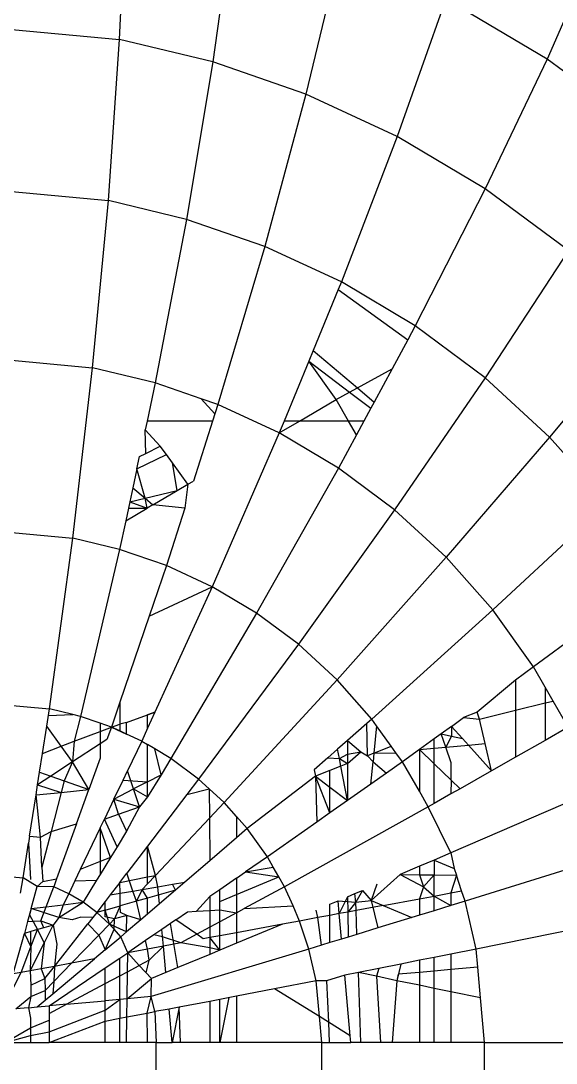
# Model space of a CAD drawing. Header units: millimetres. Extents: x 153 to 4750, y 92 to 3343.
# Drawn here: x 2634.4 to 2636.555, y 1089.032 to 1093.226 of the extents above; entities that cross this region are included whole.
import ezdxf

# ---------------------------------------------------------------- set-up
doc = ezdxf.new("R2010")
doc.units = ezdxf.units.MM

msp = doc.modelspace()

# ---------------------------------------------------------------- linework, layer by layer
for p, q in [((2634.7976, 1093.1512), (2634.8233, 1093.7639)), ((2635.2559, 1093.6603), (2635.1732, 1093.0612)), ((2636.7307, 1093.5544), (2636.519, 1093.0723)), ((2635.6874, 1093.5109), (2635.5478, 1092.9315)), ((2636.1108, 1093.3147), (2635.9154, 1092.7612)), ((2636.519, 1093.0723), (2636.1108, 1093.3147)), ((2634.0642, 1093.2197), (2634.7976, 1093.1512)), ((2634.7523, 1092.5028), (2634.7976, 1093.1512)), ((2635.1732, 1093.0612), (2634.7976, 1093.1512)), ((2635.1732, 1093.0612), (2635.0676, 1092.4273)), ((2635.5478, 1092.9315), (2635.1732, 1093.0612)), ((2636.519, 1093.0723), (2636.2698, 1092.5507)), ((2636.9047, 1092.7856), (2636.519, 1093.0723)), ((2635.5478, 1092.9315), (2635.382, 1092.3185)), ((2635.9154, 1092.7612), (2635.5478, 1092.9315)), ((2635.9154, 1092.7612), (2635.6905, 1092.1755)), ((2636.2698, 1092.5507), (2635.9154, 1092.7612)), ((2634.1367, 1092.5603), (2634.7523, 1092.5028)), ((2636.2698, 1092.5507), (2635.9879, 1091.9988)), ((2636.6047, 1092.3018), (2636.2698, 1092.5507)), ((2634.6888, 1091.8302), (2634.7523, 1092.5028)), ((2635.0676, 1092.4273), (2634.7523, 1092.5028)), ((2635.0676, 1092.4273), (2634.9414, 1091.7697)), ((2635.382, 1092.3185), (2635.0676, 1092.4273)), ((2635.382, 1092.3185), (2635.1934, 1091.6825)), ((2635.6905, 1092.1755), (2635.382, 1092.3185)), ((2636.6047, 1092.3018), (2636.269, 1091.7899)), ((2635.6905, 1092.1755), (2635.678, 1092.1451)), ((2635.9879, 1091.9988), (2635.6905, 1092.1755)), ((2635.678, 1092.1451), (2635.577, 1091.8994)), ((2635.678, 1092.1451), (2635.9577, 1091.9428)), ((2635.9879, 1091.9988), (2635.9577, 1091.9428)), ((2636.269, 1091.7899), (2635.9879, 1091.9988)), ((2636.9143, 1092.0176), (2636.5288, 1091.5514)), ((2635.9577, 1091.9428), (2635.895, 1091.8267)), ((2634.1954, 1091.8763), (2634.6888, 1091.8302)), ((2635.577, 1091.8994), (2635.5593, 1091.8564)), ((2635.577, 1091.8994), (2635.755, 1091.7495)), ((2634.6089, 1091.1448), (2634.6888, 1091.8302)), ((2634.9414, 1091.7697), (2634.6888, 1091.8302)), ((2635.5593, 1091.8564), (2635.4603, 1091.6156)), ((2635.6697, 1091.7024), (2635.5593, 1091.8564)), ((2635.5593, 1091.8564), (2635.7239, 1091.7323)), ((2635.755, 1091.7495), (2635.895, 1091.8267)), ((2635.895, 1091.8267), (2635.8226, 1091.6925)), ((2636.269, 1091.7899), (2635.9043, 1091.2589)), ((2636.5288, 1091.5514), (2636.269, 1091.7899)), ((2634.9414, 1091.7697), (2634.9083, 1091.6156)), ((2635.1261, 1091.7058), (2634.9414, 1091.7697)), ((2635.7239, 1091.7323), (2635.755, 1091.7495)), ((2635.755, 1091.7495), (2635.8226, 1091.6925)), ((2635.1261, 1091.7058), (2635.1814, 1091.6451)), ((2635.1934, 1091.6825), (2635.1261, 1091.7058)), ((2635.5219, 1091.6156), (2635.6697, 1091.7024)), ((2635.6697, 1091.7024), (2635.7239, 1091.7323)), ((2635.7194, 1091.6156), (2635.6697, 1091.7024)), ((2635.7239, 1091.7323), (2635.8094, 1091.6679)), ((2635.1934, 1091.6825), (2635.172, 1091.6156)), ((2635.4406, 1091.5679), (2635.1934, 1091.6825)), ((2635.8094, 1091.6679), (2635.7811, 1091.6156)), ((2635.8226, 1091.6925), (2635.8094, 1091.6679)), ((2634.9083, 1091.6156), (2634.9008, 1091.5804)), ((2635.172, 1091.6156), (2634.9083, 1091.6156)), ((2635.172, 1091.6156), (2635.0949, 1091.3746)), ((2635.4603, 1091.6156), (2635.4406, 1091.5679)), ((2635.4406, 1091.5679), (2635.5219, 1091.6156)), ((2635.5219, 1091.6156), (2635.4603, 1091.6156)), ((2635.7194, 1091.6156), (2635.5219, 1091.6156)), ((2635.7512, 1091.5601), (2635.7194, 1091.6156)), ((2635.7811, 1091.6156), (2635.7194, 1091.6156)), ((2635.7811, 1091.6156), (2635.7512, 1091.5601)), ((2634.9615, 1091.5151), (2634.9008, 1091.5804)), ((2634.9031, 1091.4859), (2634.9008, 1091.5804)), ((2635.4406, 1091.5679), (2635.1709, 1090.9487)), ((2635.679, 1091.4263), (2635.4406, 1091.5679)), ((2635.7512, 1091.5601), (2635.679, 1091.4263)), ((2636.5288, 1091.5514), (2636.1125, 1091.0677)), ((2636.7631, 1091.2868), (2636.5288, 1091.5514)), ((2634.9031, 1091.4859), (2634.9615, 1091.5151)), ((2634.9863, 1091.4807), (2634.9615, 1091.5151)), ((2634.8671, 1091.4232), (2634.9863, 1091.4807)), ((2634.8671, 1091.4232), (2634.8778, 1091.4733)), ((2634.8778, 1091.4733), (2634.9031, 1091.4859)), ((2635.0102, 1091.4472), (2634.9863, 1091.4807)), ((2635.0294, 1091.3365), (2635.0102, 1091.4472)), ((2635.0718, 1091.3614), (2635.0102, 1091.4472)), ((2634.8671, 1091.4232), (2634.8508, 1091.3473)), ((2634.9004, 1091.3056), (2634.8671, 1091.4232)), ((2635.679, 1091.4263), (2635.3491, 1090.8429)), ((2635.9043, 1091.2589), (2635.679, 1091.4263)), ((2635.0294, 1091.3365), (2635.0718, 1091.3614)), ((2635.0718, 1091.3614), (2635.06, 1091.2656)), ((2635.0718, 1091.3614), (2635.0949, 1091.3746)), ((2634.8508, 1091.3473), (2634.8387, 1091.2909)), ((2634.8508, 1091.3473), (2634.9004, 1091.3056)), ((2634.9004, 1091.3056), (2635.0294, 1091.3365)), ((2634.9318, 1091.2792), (2635.0294, 1091.3365)), ((2634.8387, 1091.2909), (2634.8333, 1091.2656)), ((2634.8387, 1091.2909), (2634.9004, 1091.3056)), ((2634.8387, 1091.2909), (2634.9086, 1091.2656)), ((2634.9004, 1091.3056), (2634.9318, 1091.2792)), ((2634.9086, 1091.2656), (2634.9004, 1091.3056)), ((2634.9318, 1091.2792), (2634.9086, 1091.2656)), ((2635.06, 1091.2656), (2634.9318, 1091.2792)), ((2636.7631, 1091.2868), (2636.3002, 1090.8557)), ((2634.8224, 1091.215), (2634.9086, 1091.2656)), ((2634.8333, 1091.2656), (2634.8224, 1091.215)), ((2634.8333, 1091.2656), (2634.9086, 1091.2656)), ((2635.06, 1091.2656), (2634.9861, 1091.0344)), ((2635.9043, 1091.2589), (2635.5175, 1090.7177)), ((2636.1125, 1091.0677), (2635.9043, 1091.2589)), ((2634.8224, 1091.215), (2634.7977, 1091.0996)), ((2634.2401, 1091.1793), (2634.6089, 1091.1448)), ((2634.5149, 1090.4575), (2634.6089, 1091.1448)), ((2634.7977, 1091.0996), (2634.6089, 1091.1448)), ((2634.7977, 1091.0996), (2634.6398, 1090.4276)), ((2634.9861, 1091.0344), (2634.7977, 1091.0996)), ((2636.1125, 1091.0677), (2635.6732, 1090.5748)), ((2636.3002, 1090.8557), (2636.1125, 1091.0677)), ((2634.9861, 1091.0344), (2634.9169, 1090.8315)), ((2635.1709, 1090.9487), (2634.9861, 1091.0344)), ((2636.9683, 1091.0006), (2636.4647, 1090.6263)), ((2634.9169, 1090.8315), (2635.1709, 1090.9487)), ((2635.1709, 1090.9487), (2634.9399, 1090.4443)), ((2635.3491, 1090.8429), (2635.1709, 1090.9487)), ((2634.9169, 1090.8315), (2634.7986, 1090.4847)), ((2635.3491, 1090.8429), (2635.0045, 1090.2579)), ((2635.5175, 1090.7177), (2635.3491, 1090.8429)), ((2636.3002, 1090.8557), (2635.8135, 1090.4163)), ((2636.4647, 1090.6263), (2636.3002, 1090.8557)), ((2635.5175, 1090.7177), (2635.1158, 1090.1751)), ((2635.6732, 1090.5748), (2635.5175, 1090.7177)), ((2636.4647, 1090.6263), (2636.3916, 1090.5736)), ((2636.5115, 1090.5445), (2636.4647, 1090.6263)), ((2635.6732, 1090.5748), (2635.2187, 1090.0806)), ((2635.8135, 1090.4163), (2635.6732, 1090.5748)), ((2636.3916, 1090.5736), (2636.2378, 1090.4445)), ((2636.3916, 1090.5736), (2636.3916, 1090.452)), ((2636.5115, 1090.5445), (2636.5115, 1090.4816)), ((2636.5431, 1090.4894), (2636.5115, 1090.5445)), ((2634.2708, 1090.4803), (2634.5149, 1090.4575)), ((2634.7986, 1090.4847), (2634.7644, 1090.3845)), ((2634.7986, 1090.4847), (2634.7982, 1090.396)), ((2636.3916, 1090.452), (2636.5115, 1090.4816)), ((2636.5115, 1090.4816), (2636.5431, 1090.4894)), ((2636.5115, 1090.4816), (2636.5115, 1090.3312)), ((2636.6037, 1090.3836), (2636.5431, 1090.4894)), ((2634.5041, 1090.388), (2634.5149, 1090.4575)), ((2634.6099, 1090.4348), (2634.5149, 1090.4575)), ((2634.8259, 1090.4033), (2634.9399, 1090.4443)), ((2634.9399, 1090.4443), (2634.9102, 1090.3795)), ((2634.9399, 1090.4443), (2634.9102, 1090.4336)), ((2636.2378, 1090.4445), (2636.1825, 1090.4226)), ((2636.2472, 1090.4163), (2636.2378, 1090.4445)), ((2636.2472, 1090.4163), (2636.3916, 1090.452)), ((2636.3916, 1090.452), (2636.3916, 1090.263)), ((2634.5107, 1090.4305), (2634.6099, 1090.4348)), ((2634.6398, 1090.4276), (2634.6099, 1090.4348)), ((2634.6398, 1090.4276), (2634.6142, 1090.3273)), ((2634.7194, 1090.4001), (2634.6398, 1090.4276)), ((2634.7644, 1090.3845), (2634.7194, 1090.4001)), ((2634.7194, 1090.4001), (2634.7194, 1090.3674)), ((2634.8259, 1090.4033), (2634.7982, 1090.396)), ((2634.8259, 1090.356), (2634.8259, 1090.4033)), ((2634.9102, 1090.3795), (2634.9102, 1090.4336)), ((2635.793, 1090.3984), (2635.7151, 1090.33)), ((2635.8135, 1090.4163), (2635.793, 1090.3984)), ((2635.7958, 1090.2694), (2635.793, 1090.3984)), ((2635.8324, 1090.39), (2635.8135, 1090.4163)), ((2636.134, 1090.3875), (2636.1825, 1090.4226)), ((2636.1825, 1090.4226), (2636.2472, 1090.4163)), ((2636.2699, 1090.318), (2636.2472, 1090.4163)), ((2634.4871, 1090.2789), (2634.5041, 1090.388)), ((2634.5627, 1090.3077), (2634.5041, 1090.388)), ((2634.6142, 1090.3273), (2634.7194, 1090.3674)), ((2634.7194, 1090.3674), (2634.7644, 1090.3845)), ((2634.7194, 1090.3674), (2634.7194, 1090.3174)), ((2634.7644, 1090.3845), (2634.7465, 1090.3351)), ((2634.7644, 1090.3845), (2634.7982, 1090.396)), ((2634.7644, 1090.3845), (2634.8259, 1090.356)), ((2634.7981, 1090.3688), (2634.7644, 1090.3845)), ((2634.7982, 1090.396), (2634.7981, 1090.3688)), ((2634.8259, 1090.356), (2634.7981, 1090.3688)), ((2634.8866, 1090.3279), (2634.8259, 1090.356)), ((2634.9102, 1090.3795), (2634.8866, 1090.3279)), ((2635.8324, 1090.39), (2635.8213, 1090.2796)), ((2635.8916, 1090.3074), (2635.8324, 1090.39)), ((2636.0928, 1090.3578), (2636.0642, 1090.3371)), ((2636.134, 1090.3875), (2636.0928, 1090.3578)), ((2636.0928, 1090.3578), (2636.1337, 1090.3486)), ((2636.1112, 1090.3037), (2636.0928, 1090.3578)), ((2636.134, 1090.3875), (2636.1337, 1090.3486)), ((2636.134, 1090.3875), (2636.1779, 1090.3387)), ((2636.6037, 1090.3836), (2636.5115, 1090.3312)), ((2634.5627, 1090.3077), (2634.6142, 1090.3273)), ((2634.6142, 1090.3273), (2634.6085, 1090.2449)), ((2634.7194, 1090.3174), (2634.6085, 1090.2449)), ((2634.7465, 1090.3351), (2634.7194, 1090.3174)), ((2634.7194, 1090.3174), (2634.7194, 1090.26)), ((2634.8866, 1090.3279), (2634.8296, 1090.2087)), ((2634.8866, 1090.3279), (2634.9102, 1090.3138)), ((2634.9102, 1090.1647), (2634.9102, 1090.3138)), ((2634.9391, 1090.2967), (2634.9102, 1090.3138)), ((2635.7151, 1090.33), (2635.6755, 1090.2952)), ((2635.7151, 1090.33), (2635.7692, 1090.2851)), ((2635.7151, 1090.33), (2635.7151, 1090.2753)), ((2636.0642, 1090.3371), (2636.0045, 1090.294)), ((2636.0642, 1090.2994), (2636.0642, 1090.3371)), ((2636.1337, 1090.3486), (2636.1112, 1090.3037)), ((2636.1337, 1090.3486), (2636.1779, 1090.3387)), ((2636.1779, 1090.3387), (2636.202, 1090.3119)), ((2636.202, 1090.3119), (2636.2699, 1090.318)), ((2636.2953, 1090.2083), (2636.2699, 1090.318)), ((2636.5115, 1090.3312), (2636.3916, 1090.263)), ((2634.4754, 1090.2034), (2634.4871, 1090.2789)), ((2634.4871, 1090.2789), (2634.5627, 1090.3077)), ((2634.6085, 1090.2449), (2634.5627, 1090.3077)), ((2634.9648, 1090.1929), (2634.9391, 1090.2967)), ((2635.0045, 1090.2579), (2634.9391, 1090.2967)), ((2635.6755, 1090.2952), (2635.6365, 1090.261)), ((2635.6827, 1090.2579), (2635.6755, 1090.2952)), ((2635.6827, 1090.2579), (2635.7151, 1090.2753)), ((2635.7151, 1090.2753), (2635.7692, 1090.2851)), ((2635.7151, 1090.2375), (2635.7692, 1090.2851)), ((2635.7151, 1090.2753), (2635.7151, 1090.2375)), ((2635.7692, 1090.2851), (2635.7958, 1090.2694)), ((2635.8213, 1090.2796), (2635.7958, 1090.2694)), ((2635.8213, 1090.2796), (2635.8179, 1090.2447)), ((2635.8213, 1090.2796), (2635.8916, 1090.3074)), ((2635.8213, 1090.2796), (2635.9104, 1090.2812)), ((2635.9104, 1090.2812), (2635.8916, 1090.3074)), ((2635.9364, 1090.2449), (2635.9104, 1090.2812)), ((2636.0045, 1090.294), (2635.9364, 1090.2449)), ((2636.0045, 1090.294), (2636.0642, 1090.2994)), ((2636.0045, 1090.294), (2636.0045, 1090.1261)), ((2636.0045, 1090.294), (2636.0642, 1090.2364)), ((2636.0642, 1090.2994), (2636.1112, 1090.3037)), ((2636.0642, 1090.2364), (2636.0642, 1090.2994)), ((2636.1112, 1090.3037), (2636.202, 1090.3119)), ((2636.1328, 1090.2404), (2636.1112, 1090.3037)), ((2636.202, 1090.3119), (2636.2953, 1090.2083)), ((2634.6085, 1090.2449), (2634.5206, 1090.1874)), ((2634.6085, 1090.2449), (2634.5738, 1090.1685)), ((2634.6736, 1090.1332), (2634.6085, 1090.2449)), ((2634.7194, 1090.26), (2634.6736, 1090.1332)), ((2635.0045, 1090.2579), (2634.9648, 1090.1929)), ((2635.1158, 1090.1751), (2635.0045, 1090.2579)), ((2635.6365, 1090.261), (2635.5807, 1090.212)), ((2635.6365, 1090.261), (2635.6827, 1090.2579)), ((2635.6827, 1090.2579), (2635.7151, 1090.2375)), ((2635.6886, 1090.227), (2635.6827, 1090.2579)), ((2635.7151, 1090.2375), (2635.6886, 1090.227)), ((2635.7151, 1090.2375), (2635.7151, 1090.0892)), ((2635.8179, 1090.2447), (2635.7958, 1090.2694)), ((2635.8089, 1090.1552), (2635.8179, 1090.2447)), ((2635.8179, 1090.2447), (2635.8722, 1090.1997)), ((2635.9364, 1090.2449), (2635.8722, 1090.1997)), ((2636.0045, 1090.1261), (2635.9364, 1090.2449)), ((2636.0642, 1090.077), (2636.0642, 1090.2364)), ((2636.0642, 1090.2364), (2636.1322, 1090.1709)), ((2636.1322, 1090.1709), (2636.1328, 1090.2404)), ((2636.3916, 1090.263), (2636.2953, 1090.2083)), ((2634.4675, 1090.1527), (2634.4754, 1090.2034)), ((2634.5206, 1090.1874), (2634.4675, 1090.1527)), ((2634.4754, 1090.2034), (2634.5206, 1090.1874)), ((2634.5206, 1090.1874), (2634.5738, 1090.1685)), ((2634.8118, 1090.1715), (2634.8296, 1090.2087)), ((2634.854, 1090.1356), (2634.8296, 1090.2087)), ((2634.9102, 1090.1647), (2634.9648, 1090.1929)), ((2634.9648, 1090.1929), (2634.9102, 1090.1037)), ((2635.5866, 1090.1866), (2635.3116, 1089.9758)), ((2635.5807, 1090.212), (2635.5866, 1090.1866)), ((2635.6447, 1090.2096), (2635.5866, 1090.1866)), ((2635.6447, 1090.0396), (2635.5866, 1090.1866)), ((2635.5866, 1090.1866), (2635.6447, 1090.1426)), ((2635.5866, 1090.1866), (2635.5916, 1090.0023)), ((2635.6886, 1090.227), (2635.6447, 1090.2096)), ((2635.6447, 1090.1426), (2635.6447, 1090.2096)), ((2635.7151, 1090.0892), (2635.6886, 1090.227)), ((2635.8722, 1090.1997), (2635.8089, 1090.1552)), ((2636.2953, 1090.2083), (2636.1682, 1090.1361)), ((2634.4611, 1090.1116), (2634.4675, 1090.1527)), ((2634.4675, 1090.1527), (2634.5619, 1090.1218)), ((2634.5738, 1090.1685), (2634.5619, 1090.1218)), ((2634.5738, 1090.1685), (2634.6736, 1090.1332)), ((2634.775, 1090.0948), (2634.8118, 1090.1715)), ((2634.8118, 1090.1715), (2634.9102, 1090.1647)), ((2634.9102, 1090.1647), (2634.854, 1090.1356)), ((2634.9102, 1090.1037), (2634.9102, 1090.1647)), ((2635.1158, 1090.1751), (2635.0684, 1090.1131)), ((2635.1579, 1090.1365), (2635.1158, 1090.1751)), ((2635.8089, 1090.1552), (2635.7151, 1090.0892)), ((2636.1322, 1090.1709), (2636.1317, 1090.1153)), ((2636.1682, 1090.1361), (2636.1322, 1090.1709)), ((2634.4352, 1089.9451), (2634.4611, 1090.1116)), ((2634.4611, 1090.1116), (2634.5619, 1090.1218)), ((2634.4787, 1089.9416), (2634.4611, 1090.1116)), ((2634.5619, 1090.1218), (2634.5217, 1089.9638)), ((2634.5619, 1090.1218), (2634.6736, 1090.1332)), ((2634.624, 1089.9955), (2634.6736, 1090.1332)), ((2634.775, 1090.0948), (2634.854, 1090.1356)), ((2634.8781, 1090.0634), (2634.854, 1090.1356)), ((2634.854, 1090.1356), (2634.9102, 1090.1037)), ((2634.9102, 1090.1037), (2634.8781, 1090.0634)), ((2635.0684, 1090.1131), (2634.9102, 1089.906)), ((2635.0684, 1090.1131), (2635.1579, 1090.1365)), ((2635.2187, 1090.0806), (2635.1579, 1090.1365)), ((2635.1579, 1090.1365), (2635.1591, 1090.0175)), ((2635.6447, 1090.0396), (2635.6447, 1090.1426)), ((2635.6447, 1090.1426), (2635.7151, 1090.0892)), ((2636.0404, 1090.0634), (2636.0045, 1090.1261)), ((2636.1317, 1090.1153), (2636.0642, 1090.077)), ((2636.1682, 1090.1361), (2636.1317, 1090.1153)), ((2636.7163, 1090.1318), (2636.1317, 1089.8784)), ((2634.775, 1090.0948), (2634.7366, 1090.0145)), ((2634.7935, 1090.0342), (2634.775, 1090.0948)), ((2634.775, 1090.0948), (2634.8781, 1090.0634)), ((2634.7935, 1090.0342), (2634.8781, 1090.0634)), ((2634.8781, 1090.0634), (2634.8259, 1089.9658)), ((2635.2187, 1090.0806), (2635.1591, 1090.0175)), ((2635.2683, 1090.0246), (2635.2187, 1090.0806)), ((2636.0404, 1090.0634), (2635.4615, 1089.7424)), ((2635.7151, 1090.0892), (2635.6447, 1090.0396)), ((2636.0642, 1090.077), (2636.0404, 1090.0634)), ((2636.1317, 1089.8784), (2636.0404, 1090.0634)), ((2634.7366, 1090.0145), (2634.7935, 1090.0342)), ((2634.7935, 1090.0342), (2634.8259, 1089.9658)), ((2635.2683, 1090.0246), (2635.2683, 1089.9388)), ((2635.3116, 1089.9758), (2635.2683, 1090.0246)), ((2635.6447, 1090.0396), (2635.5916, 1090.0023)), ((2634.5217, 1089.9638), (2634.624, 1089.9955)), ((2634.624, 1089.9955), (2634.5439, 1089.7739)), ((2634.7194, 1089.9786), (2634.6395, 1089.8117)), ((2634.7194, 1089.9786), (2634.7366, 1090.0145)), ((2634.7194, 1089.9786), (2634.7194, 1089.8433)), ((2634.7612, 1089.8599), (2634.7194, 1089.9786)), ((2634.7875, 1089.9028), (2634.7366, 1090.0145)), ((2635.1591, 1090.0175), (2634.9418, 1089.7877)), ((2635.1591, 1090.0175), (2635.1608, 1089.8468)), ((2635.5916, 1090.0023), (2635.3928, 1089.8624)), ((2634.4352, 1089.9451), (2634.4308, 1089.9169)), ((2634.4352, 1089.9451), (2634.4787, 1089.9416)), ((2634.4787, 1089.9416), (2634.5217, 1089.9638)), ((2634.4851, 1089.8202), (2634.4787, 1089.9416)), ((2634.5217, 1089.9638), (2634.4851, 1089.8202)), ((2634.8259, 1089.9658), (2634.7875, 1089.9028)), ((2635.2683, 1089.9388), (2635.1608, 1089.8468)), ((2635.3116, 1089.9758), (2635.2683, 1089.9388)), ((2635.3928, 1089.8624), (2635.3116, 1089.9758)), ((2634.4093, 1089.7783), (2634.4308, 1089.9169)), ((2634.4308, 1089.9169), (2634.4391, 1089.7711)), ((2634.7875, 1089.9028), (2634.7612, 1089.8599)), ((2634.9102, 1089.906), (2634.8267, 1089.7967)), ((2634.9418, 1089.7877), (2634.9102, 1089.906)), ((2634.9102, 1089.7815), (2634.9102, 1089.906)), ((2634.7612, 1089.8599), (2634.7194, 1089.8433)), ((2634.7612, 1089.8599), (2634.7194, 1089.7915)), ((2635.3928, 1089.8624), (2635.3051, 1089.8021)), ((2635.4165, 1089.821), (2635.3928, 1089.8624)), ((2636.1317, 1089.8784), (2636.0642, 1089.8497)), ((2636.1317, 1089.8784), (2636.1444, 1089.8157)), ((2636.802, 1089.8752), (2636.1886, 1089.6834)), ((2634.4851, 1089.8202), (2634.4881, 1089.7635)), ((2634.6395, 1089.8117), (2634.6178, 1089.7663)), ((2634.7194, 1089.8433), (2634.6395, 1089.8117)), ((2634.7194, 1089.8433), (2634.7194, 1089.7915)), ((2635.1608, 1089.8468), (2635.0602, 1089.7607)), ((2635.3051, 1089.8021), (2635.4165, 1089.821)), ((2635.4391, 1089.7816), (2635.4165, 1089.821)), ((2636.0045, 1089.8244), (2635.9275, 1089.7918)), ((2636.0642, 1089.8497), (2636.0045, 1089.8244)), ((2636.0045, 1089.8244), (2636.0045, 1089.7906)), ((2636.0642, 1089.8497), (2636.1444, 1089.8157)), ((2636.0642, 1089.8497), (2636.0642, 1089.7896)), ((2636.1444, 1089.8157), (2636.1535, 1089.7882)), ((2634.3369, 1089.785), (2634.4093, 1089.7783)), ((2634.3986, 1089.7163), (2634.4093, 1089.7783)), ((2634.4654, 1089.7428), (2634.4093, 1089.7783)), ((2634.4881, 1089.7635), (2634.5439, 1089.7739)), ((2634.5439, 1089.7739), (2634.5325, 1089.7422)), ((2634.6178, 1089.7663), (2634.7051, 1089.7681)), ((2634.7051, 1089.7681), (2634.6511, 1089.6797)), ((2634.7194, 1089.7915), (2634.7051, 1089.7681)), ((2634.7986, 1089.7598), (2634.8267, 1089.7967)), ((2634.7986, 1089.7598), (2634.9102, 1089.7815)), ((2634.8511, 1089.7249), (2634.8267, 1089.7967)), ((2634.9102, 1089.7815), (2634.9418, 1089.7877)), ((2634.9418, 1089.7877), (2634.9102, 1089.7543)), ((2634.9102, 1089.7543), (2634.9102, 1089.7815)), ((2634.9522, 1089.7424), (2634.9418, 1089.7877)), ((2635.2683, 1089.7768), (2635.2006, 1089.7303)), ((2635.2683, 1089.7768), (2635.3051, 1089.8021)), ((2635.2683, 1089.7106), (2635.4391, 1089.7816)), ((2635.2683, 1089.7768), (2635.2683, 1089.7106)), ((2635.3051, 1089.8021), (2635.4391, 1089.7816)), ((2635.4615, 1089.7424), (2635.4391, 1089.7816)), ((2635.9275, 1089.7918), (2635.811, 1089.6863)), ((2635.9275, 1089.7918), (2636.0208, 1089.7424)), ((2635.9275, 1089.7918), (2636.0045, 1089.7906)), ((2636.0045, 1089.7906), (2636.0642, 1089.7896)), ((2636.0045, 1089.7906), (2636.0208, 1089.7424)), ((2636.0642, 1089.7896), (2636.0208, 1089.7424)), ((2636.0642, 1089.7046), (2636.0642, 1089.7896)), ((2636.0642, 1089.7896), (2636.1535, 1089.7882)), ((2636.1535, 1089.7882), (2636.1317, 1089.7171)), ((2636.1746, 1089.7251), (2636.1535, 1089.7882)), ((2634.4412, 1089.654), (2634.4654, 1089.7428)), ((2634.4881, 1089.7635), (2634.4654, 1089.7428)), ((2634.5325, 1089.7422), (2634.4654, 1089.7428)), ((2634.5018, 1089.6614), (2634.5325, 1089.7422)), ((2634.5929, 1089.7142), (2634.5325, 1089.7422)), ((2634.6178, 1089.7663), (2634.5929, 1089.7142)), ((2634.7986, 1089.7598), (2634.7598, 1089.7091)), ((2634.7994, 1089.716), (2634.7986, 1089.7598)), ((2634.8511, 1089.7249), (2634.8886, 1089.7314)), ((2634.8886, 1089.7314), (2634.8652, 1089.6834)), ((2634.8886, 1089.7314), (2634.9102, 1089.7543)), ((2634.8886, 1089.7314), (2634.9522, 1089.7424)), ((2634.9102, 1089.6963), (2634.8886, 1089.7314)), ((2635.0225, 1089.7285), (2634.9102, 1089.6963)), ((2634.9522, 1089.7424), (2635.0107, 1089.7523)), ((2634.9584, 1089.6736), (2634.9522, 1089.7424)), ((2635.0225, 1089.7285), (2634.9584, 1089.6736)), ((2635.0107, 1089.7523), (2635.0602, 1089.7607)), ((2635.0225, 1089.7285), (2635.0107, 1089.7523)), ((2635.0602, 1089.7607), (2635.0225, 1089.7285)), ((2635.2006, 1089.7303), (2635.1608, 1089.7029)), ((2635.2006, 1089.6825), (2635.2006, 1089.7303)), ((2635.4615, 1089.7424), (2635.2992, 1089.6543)), ((2635.496, 1089.6654), (2635.4615, 1089.7424)), ((2635.7445, 1089.7143), (2635.7752, 1089.7272)), ((2635.7752, 1089.7272), (2635.7484, 1089.6797)), ((2635.7752, 1089.7272), (2635.811, 1089.6863)), ((2635.8338, 1089.7521), (2635.811, 1089.6863)), ((2636.0208, 1089.7424), (2636.0045, 1089.6936)), ((2636.0208, 1089.7424), (2636.0642, 1089.7046)), ((2634.5929, 1089.7142), (2634.5707, 1089.6698)), ((2634.6511, 1089.6797), (2634.5929, 1089.7142)), ((2634.7401, 1089.6833), (2634.7061, 1089.6388)), ((2634.7598, 1089.7091), (2634.7401, 1089.6833)), ((2634.7401, 1089.6476), (2634.7401, 1089.6833)), ((2634.7598, 1089.7091), (2634.7994, 1089.716)), ((2634.7994, 1089.716), (2634.8511, 1089.7249)), ((2634.8004, 1089.6649), (2634.7994, 1089.716)), ((2634.8652, 1089.6834), (2634.8004, 1089.6649)), ((2634.8652, 1089.6834), (2634.8511, 1089.7249)), ((2634.9102, 1089.6963), (2634.8652, 1089.6834)), ((2634.8828, 1089.6088), (2634.8652, 1089.6834)), ((2634.9102, 1089.6324), (2634.9102, 1089.6963)), ((2635.1608, 1089.7029), (2635.1068, 1089.6435)), ((2635.1608, 1089.7029), (2635.1608, 1089.6465)), ((2635.2006, 1089.6825), (2635.2683, 1089.7106)), ((2635.2683, 1089.7106), (2635.2683, 1089.6375)), ((2635.6447, 1089.672), (2635.6773, 1089.6858)), ((2635.682, 1089.6339), (2635.6773, 1089.6858)), ((2635.6773, 1089.6858), (2635.7484, 1089.6797)), ((2635.7151, 1089.7018), (2635.682, 1089.6339)), ((2635.7151, 1089.7018), (2635.7445, 1089.7143)), ((2635.7151, 1089.7018), (2635.7162, 1089.6402)), ((2635.7484, 1089.6797), (2635.7445, 1089.7143)), ((2635.7484, 1089.6797), (2635.811, 1089.6863)), ((2635.811, 1089.6863), (2635.8375, 1089.5761)), ((2635.811, 1089.6863), (2635.8582, 1089.6665)), ((2635.8582, 1089.6665), (2636.0045, 1089.6936)), ((2636.0045, 1089.6936), (2636.0642, 1089.7046)), ((2636.0045, 1089.6936), (2636.0045, 1089.6271)), ((2636.0642, 1089.7046), (2636.1317, 1089.7171)), ((2636.0642, 1089.6454), (2636.0642, 1089.7046)), ((2636.0642, 1089.7046), (2636.1317, 1089.6661)), ((2636.1317, 1089.7171), (2636.1746, 1089.7251)), ((2636.1317, 1089.7171), (2636.1317, 1089.6661)), ((2636.1886, 1089.6834), (2636.1317, 1089.6661)), ((2636.1886, 1089.6834), (2636.1746, 1089.7251)), ((2636.233, 1089.4911), (2636.1886, 1089.6834)), ((2634.4412, 1089.654), (2634.427, 1089.6017)), ((2634.4412, 1089.654), (2634.4344, 1089.6289)), ((2634.4412, 1089.654), (2634.5018, 1089.6614)), ((2634.5524, 1089.618), (2634.4412, 1089.654)), ((2634.4805, 1089.6051), (2634.5018, 1089.6614)), ((2634.5018, 1089.6614), (2634.5707, 1089.6698)), ((2634.5524, 1089.618), (2634.6511, 1089.6797)), ((2634.5707, 1089.6698), (2634.5524, 1089.618)), ((2634.5707, 1089.6698), (2634.6511, 1089.6797)), ((2634.7061, 1089.6388), (2634.6511, 1089.6797)), ((2634.7401, 1089.6476), (2634.7061, 1089.6388)), ((2634.7401, 1089.6476), (2634.8004, 1089.6649)), ((2634.7569, 1089.5921), (2634.7401, 1089.6476)), ((2634.7401, 1089.6216), (2634.7401, 1089.6476)), ((2634.8004, 1089.6649), (2634.7772, 1089.6136)), ((2634.8009, 1089.6386), (2634.8004, 1089.6649)), ((2634.9584, 1089.6736), (2634.9102, 1089.6324)), ((2635.0247, 1089.6094), (2635.0714, 1089.6415)), ((2635.0714, 1089.6415), (2635.1068, 1089.6435)), ((2635.1068, 1089.6435), (2635.1608, 1089.6465)), ((2635.1608, 1089.6465), (2635.2006, 1089.6488)), ((2635.1608, 1089.6465), (2635.1608, 1089.5792)), ((2635.2006, 1089.6488), (2635.2006, 1089.6825)), ((2635.2006, 1089.6008), (2635.2006, 1089.6488)), ((2635.2006, 1089.6488), (2635.2683, 1089.6375)), ((2635.2683, 1089.6375), (2635.2992, 1089.6543)), ((2635.2992, 1089.6543), (2635.496, 1089.6654)), ((2635.5217, 1089.6042), (2635.496, 1089.6654)), ((2635.5958, 1089.618), (2635.5887, 1089.6483)), ((2635.6447, 1089.627), (2635.6447, 1089.672)), ((2635.7484, 1089.6797), (2635.7162, 1089.6402)), ((2635.7497, 1089.6464), (2635.7162, 1089.6402)), ((2635.7497, 1089.6464), (2635.7484, 1089.6797)), ((2635.8582, 1089.6665), (2635.7497, 1089.6464)), ((2635.7532, 1089.5503), (2635.7497, 1089.6464)), ((2635.8582, 1089.6665), (2635.9739, 1089.618)), ((2636.0642, 1089.6454), (2636.0045, 1089.6271)), ((2636.1317, 1089.6661), (2636.0642, 1089.6454)), ((2634.427, 1089.6017), (2634.4141, 1089.5543)), ((2634.427, 1089.6017), (2634.4805, 1089.6051)), ((2634.4344, 1089.6289), (2634.4669, 1089.5694)), ((2634.4805, 1089.6051), (2634.5297, 1089.5874)), ((2634.4921, 1089.5766), (2634.4805, 1089.6051)), ((2634.5524, 1089.618), (2634.5297, 1089.5874)), ((2634.6067, 1089.6094), (2634.5524, 1089.618)), ((2634.6422, 1089.6196), (2634.6067, 1089.6094)), ((2634.6901, 1089.6184), (2634.6422, 1089.6196)), ((2634.6901, 1089.6184), (2634.6702, 1089.5931)), ((2634.7061, 1089.6388), (2634.6901, 1089.6184)), ((2634.7569, 1089.5921), (2634.7061, 1089.6388)), ((2634.7772, 1089.6136), (2634.7401, 1089.6216)), ((2634.7772, 1089.6136), (2634.7569, 1089.5921)), ((2634.7758, 1089.5708), (2634.7772, 1089.6136)), ((2634.8262, 1089.627), (2634.7772, 1089.6136)), ((2634.8262, 1089.627), (2634.8009, 1089.6386)), ((2634.8259, 1089.5602), (2634.8262, 1089.627)), ((2634.8828, 1089.6088), (2634.8259, 1089.5602)), ((2634.8828, 1089.6088), (2634.8262, 1089.627)), ((2634.9102, 1089.6324), (2634.8828, 1089.6088)), ((2635.0247, 1089.6094), (2635.002, 1089.5937)), ((2635.1086, 1089.5509), (2635.0247, 1089.6094)), ((2635.2006, 1089.6008), (2635.1608, 1089.5792)), ((2635.2683, 1089.6375), (2635.2006, 1089.6008)), ((2635.2006, 1089.5448), (2635.2006, 1089.6008)), ((2635.2683, 1089.6375), (2635.2683, 1089.5573)), ((2635.5217, 1089.6042), (2635.4538, 1089.5917)), ((2635.5958, 1089.618), (2635.5217, 1089.6042)), ((2635.5596, 1089.4911), (2635.5217, 1089.6042)), ((2635.6447, 1089.627), (2635.5958, 1089.618)), ((2635.6111, 1089.5069), (2635.5958, 1089.618)), ((2635.682, 1089.6339), (2635.6447, 1089.627)), ((2635.6447, 1089.5171), (2635.6447, 1089.627)), ((2635.7162, 1089.6402), (2635.682, 1089.6339)), ((2635.6913, 1089.5314), (2635.682, 1089.6339)), ((2635.7162, 1089.6402), (2635.7179, 1089.5395)), ((2635.9739, 1089.618), (2635.8375, 1089.5761)), ((2636.0045, 1089.6271), (2635.9739, 1089.618)), ((2636.8614, 1089.618), (2636.233, 1089.4911)), ((2634.4408, 1089.562), (2634.4141, 1089.5543)), ((2634.4406, 1089.5001), (2634.4669, 1089.5694)), ((2634.4406, 1089.5001), (2634.4408, 1089.562)), ((2634.4669, 1089.5694), (2634.4408, 1089.562)), ((2634.4921, 1089.5766), (2634.4669, 1089.5694)), ((2634.4669, 1089.5694), (2634.4934, 1089.5147)), ((2634.5297, 1089.5874), (2634.4921, 1089.5766)), ((2634.4934, 1089.5147), (2634.5297, 1089.5874)), ((2634.5297, 1089.5874), (2634.5443, 1089.5107)), ((2634.5354, 1089.4217), (2634.6702, 1089.5931)), ((2634.6702, 1089.5931), (2634.7134, 1089.5472)), ((2634.7134, 1089.5472), (2634.7569, 1089.5921)), ((2634.7401, 1089.488), (2634.7758, 1089.5708)), ((2634.8027, 1089.5404), (2634.7569, 1089.5921)), ((2634.7758, 1089.5708), (2634.7569, 1089.5921)), ((2634.8259, 1089.5602), (2634.7569, 1089.5921)), ((2634.8027, 1089.5404), (2634.7758, 1089.5708)), ((2634.8259, 1089.5602), (2634.8027, 1089.5404)), ((2634.9677, 1089.5702), (2634.9361, 1089.5484)), ((2635.002, 1089.5937), (2634.9677, 1089.5702)), ((2634.9738, 1089.5028), (2634.9677, 1089.5702)), ((2635.0319, 1089.4166), (2635.002, 1089.5937)), ((2635.1608, 1089.5792), (2635.1086, 1089.5509)), ((2635.1608, 1089.5792), (2635.1608, 1089.5374)), ((2635.4538, 1089.5917), (2635.2683, 1089.5573)), ((2635.4538, 1089.5917), (2635.2683, 1089.5147)), ((2635.8375, 1089.5761), (2635.7532, 1089.5503)), ((2634.3696, 1089.391), (2634.4141, 1089.5543)), ((2634.4141, 1089.5543), (2634.4406, 1089.5001)), ((2634.6039, 1089.4344), (2634.7134, 1089.5472)), ((2634.7134, 1089.5472), (2634.7401, 1089.488)), ((2634.7401, 1089.488), (2634.8027, 1089.5404)), ((2634.8311, 1089.4764), (2634.8027, 1089.5404)), ((2634.9024, 1089.5253), (2634.8311, 1089.4764)), ((2634.9361, 1089.5484), (2634.9024, 1089.5253)), ((2634.9105, 1089.4911), (2634.9024, 1089.5253)), ((2634.9704, 1089.5404), (2634.9361, 1089.5484)), ((2635.044, 1089.5158), (2634.9704, 1089.5404)), ((2635.044, 1089.5158), (2634.9738, 1089.5028)), ((2635.1086, 1089.5509), (2635.044, 1089.5158)), ((2635.1608, 1089.4959), (2635.044, 1089.5158)), ((2635.1347, 1089.5326), (2635.1086, 1089.5509)), ((2635.1608, 1089.5374), (2635.1347, 1089.5326)), ((2635.2006, 1089.5448), (2635.1608, 1089.5374)), ((2635.1608, 1089.5374), (2635.1608, 1089.4701)), ((2635.2006, 1089.4866), (2635.1608, 1089.5374)), ((2635.2683, 1089.5573), (2635.2006, 1089.5448)), ((2635.2006, 1089.4866), (2635.2006, 1089.5448)), ((2635.2683, 1089.5573), (2635.2683, 1089.5147)), ((2635.6447, 1089.5171), (2635.6111, 1089.5069)), ((2635.6913, 1089.5314), (2635.6447, 1089.5171)), ((2635.7179, 1089.5395), (2635.6913, 1089.5314)), ((2635.7532, 1089.5503), (2635.7179, 1089.5395)), ((2634.4014, 1089.3969), (2634.4406, 1089.5001)), ((2634.4382, 1089.4037), (2634.4934, 1089.5147)), ((2634.4406, 1089.5001), (2634.4382, 1089.4037)), ((2634.4934, 1089.5147), (2634.4818, 1089.4118)), ((2634.5443, 1089.5107), (2634.5354, 1089.4217)), ((2634.7401, 1089.488), (2634.6965, 1089.4515)), ((2634.7986, 1089.4545), (2634.8311, 1089.4764)), ((2634.83, 1089.4002), (2634.8311, 1089.4764)), ((2634.9105, 1089.4911), (2634.8311, 1089.4764)), ((2634.8768, 1089.4251), (2634.8311, 1089.4764)), ((2634.9738, 1089.5028), (2634.9105, 1089.4911)), ((2634.9166, 1089.4467), (2634.9105, 1089.4911)), ((2634.9738, 1089.5028), (2634.9166, 1089.4467)), ((2635.5596, 1089.4911), (2634.9254, 1089.3)), ((2634.9834, 1089.3965), (2634.9738, 1089.5028)), ((2635.1608, 1089.4959), (2635.1608, 1089.4701)), ((2635.2006, 1089.4866), (2635.1608, 1089.4959)), ((2635.2006, 1089.4866), (2635.1608, 1089.4701)), ((2635.2683, 1089.5147), (2635.2006, 1089.4866)), ((2635.6111, 1089.5069), (2635.5596, 1089.4911)), ((2635.5889, 1089.3639), (2635.5596, 1089.4911)), ((2636.233, 1089.4911), (2636.1317, 1089.4711)), ((2636.2395, 1089.4186), (2636.233, 1089.4911)), ((2634.5292, 1089.3117), (2634.6965, 1089.4515)), ((2634.5329, 1089.3613), (2634.6039, 1089.4344)), ((2634.6039, 1089.4344), (2634.5354, 1089.4217)), ((2634.6965, 1089.4515), (2634.6039, 1089.4344)), ((2634.7401, 1089.4152), (2634.7986, 1089.4545)), ((2634.7986, 1089.3835), (2634.7986, 1089.4545)), ((2634.9166, 1089.4467), (2634.8768, 1089.4251)), ((2634.9049, 1089.3958), (2634.9166, 1089.4467)), ((2635.1608, 1089.4701), (2635.0319, 1089.4166)), ((2636.0045, 1089.446), (2635.9295, 1089.4312)), ((2636.0642, 1089.4578), (2636.0045, 1089.446)), ((2636.0045, 1089.446), (2636.0045, 1089.3974)), ((2636.1317, 1089.4711), (2636.0642, 1089.4578)), ((2636.0642, 1089.4028), (2636.0642, 1089.4578)), ((2636.1317, 1089.4711), (2636.1317, 1089.4089)), ((2634.3369, 1089.2708), (2634.4014, 1089.3969)), ((2634.4014, 1089.3969), (2634.3696, 1089.391)), ((2634.4382, 1089.4037), (2634.4014, 1089.3969)), ((2634.4818, 1089.4118), (2634.4382, 1089.4037)), ((2634.4382, 1089.4037), (2634.44, 1089.3456)), ((2634.5354, 1089.4217), (2634.4818, 1089.4118)), ((2634.4818, 1089.4118), (2634.4965, 1089.3723)), ((2634.4965, 1089.3723), (2634.5354, 1089.4217)), ((2634.5136, 1089.2629), (2634.7401, 1089.4152)), ((2634.5354, 1089.4217), (2634.5329, 1089.3613)), ((2634.7401, 1089.3524), (2634.7401, 1089.4152)), ((2634.7986, 1089.3835), (2634.83, 1089.4002)), ((2634.8284, 1089.2913), (2634.83, 1089.4002)), ((2634.83, 1089.4002), (2634.8768, 1089.4251)), ((2634.9267, 1089.373), (2634.8768, 1089.4251)), ((2634.9267, 1089.373), (2634.9049, 1089.3958)), ((2634.9834, 1089.3965), (2634.9267, 1089.373)), ((2635.0319, 1089.4166), (2634.9834, 1089.3965)), ((2635.7589, 1089.3975), (2635.7043, 1089.3867)), ((2635.841, 1089.4137), (2635.7589, 1089.3975)), ((2635.7695, 1089.1156), (2635.7589, 1089.3975)), ((2635.8314, 1089.3818), (2635.7589, 1089.3975)), ((2635.841, 1089.4137), (2635.8314, 1089.3818)), ((2635.9295, 1089.4312), (2635.841, 1089.4137)), ((2635.9295, 1089.4312), (2635.9135, 1089.3639)), ((2635.9196, 1089.3897), (2635.9135, 1089.3639)), ((2636.0045, 1089.3974), (2635.9196, 1089.3897)), ((2636.0642, 1089.4028), (2636.0045, 1089.3974)), ((2636.0045, 1089.3974), (2636.0045, 1089.3454)), ((2636.1317, 1089.4089), (2636.0642, 1089.4028)), ((2636.0642, 1089.3331), (2636.0642, 1089.4028)), ((2636.2395, 1089.4186), (2636.1317, 1089.4089)), ((2636.1317, 1089.4089), (2636.1317, 1089.3194)), ((2636.2506, 1089.2951), (2636.2395, 1089.4186)), ((2634.44, 1089.3456), (2634.4965, 1089.3723)), ((2634.4965, 1089.3723), (2634.4975, 1089.3247)), ((2634.4975, 1089.3247), (2634.5329, 1089.3613)), ((2634.5329, 1089.3613), (2634.5292, 1089.3117)), ((2634.5835, 1089.2692), (2634.7401, 1089.3524)), ((2634.7401, 1089.3524), (2634.7986, 1089.3835)), ((2634.7401, 1089.2833), (2634.7401, 1089.3524)), ((2634.7986, 1089.2886), (2634.7986, 1089.3835)), ((2634.8284, 1089.2913), (2634.9267, 1089.373)), ((2634.9254, 1089.3), (2634.9267, 1089.373)), ((2635.5889, 1089.3639), (2635.4217, 1089.3316)), ((2635.6308, 1089.3637), (2635.5889, 1089.3639)), ((2635.6019, 1089.2197), (2635.5889, 1089.3639)), ((2635.7043, 1089.3867), (2635.6308, 1089.3637)), ((2635.6308, 1089.3637), (2635.6382, 1089.1971)), ((2635.7263, 1089.1424), (2635.7043, 1089.3867)), ((2635.9135, 1089.3639), (2635.8314, 1089.3818)), ((2635.8314, 1089.3818), (2635.8474, 1089.1156)), ((2635.9135, 1089.3639), (2635.8947, 1089.1156)), ((2636.0045, 1089.3454), (2635.9135, 1089.3639)), ((2634.44, 1089.3456), (2634.4398, 1089.3002)), ((2634.4398, 1089.3002), (2634.4975, 1089.3247)), ((2634.4975, 1089.3247), (2634.4983, 1089.2859)), ((2634.4983, 1089.2859), (2634.5292, 1089.3117)), ((2635.4217, 1089.3316), (2635.2683, 1089.3018)), ((2635.6019, 1089.2197), (2635.4217, 1089.3316)), ((2636.0045, 1089.3454), (2636.0045, 1089.1156)), ((2636.0642, 1089.3331), (2636.0045, 1089.3454)), ((2636.0642, 1089.1156), (2636.0642, 1089.3331)), ((2636.1317, 1089.3194), (2636.0642, 1089.3331)), ((2636.1317, 1089.3194), (2636.1317, 1089.1156)), ((2636.2506, 1089.2951), (2636.1317, 1089.3194)), ((2634.3801, 1089.2508), (2634.4398, 1089.3002)), ((2634.4398, 1089.3002), (2634.4302, 1089.2553)), ((2634.4656, 1089.2585), (2634.4983, 1089.2859)), ((2634.5835, 1089.2692), (2634.5136, 1089.2629)), ((2634.5137, 1089.2321), (2634.5835, 1089.2692)), ((2634.5835, 1089.2692), (2634.7401, 1089.2833)), ((2634.7986, 1089.2886), (2634.7401, 1089.2833)), ((2634.7401, 1089.2458), (2634.7986, 1089.2886)), ((2634.7401, 1089.2458), (2634.7401, 1089.2833)), ((2634.8284, 1089.2913), (2634.7986, 1089.2886)), ((2634.7986, 1089.2886), (2634.7986, 1089.2128)), ((2634.8274, 1089.2183), (2634.8284, 1089.2913)), ((2634.9254, 1089.3), (2634.8284, 1089.2913)), ((2634.908, 1089.2339), (2634.9254, 1089.3)), ((2634.9393, 1089.2399), (2634.9254, 1089.3)), ((2635.1608, 1089.281), (2635.0379, 1089.2572)), ((2635.2006, 1089.2887), (2635.1608, 1089.281)), ((2635.1608, 1089.281), (2635.1608, 1089.1156)), ((2635.2683, 1089.3018), (2635.2006, 1089.2887)), ((2635.2378, 1089.2959), (2635.2006, 1089.1156)), ((2635.2006, 1089.1156), (2635.2006, 1089.2887)), ((2635.2683, 1089.3018), (2635.2683, 1089.1156)), ((2636.2668, 1089.1156), (2636.2506, 1089.2951)), ((2634.4302, 1089.2553), (2634.3801, 1089.2508)), ((2634.4302, 1089.2553), (2634.4656, 1089.2585)), ((2634.4302, 1089.2553), (2634.4394, 1089.213)), ((2634.4656, 1089.2585), (2634.5136, 1089.2629)), ((2634.5136, 1089.2629), (2634.5137, 1089.2321)), ((2634.5137, 1089.2321), (2634.5139, 1089.2049)), ((2634.5141, 1089.1579), (2634.7401, 1089.2458)), ((2634.7401, 1089.2015), (2634.7401, 1089.2458)), ((2634.8274, 1089.2183), (2634.908, 1089.2339)), ((2634.908, 1089.2339), (2634.9393, 1089.2399)), ((2634.9102, 1089.1156), (2634.908, 1089.2339)), ((2634.9966, 1089.2492), (2634.9393, 1089.2399)), ((2634.9393, 1089.2399), (2634.9449, 1089.1156)), ((2635.0379, 1089.2572), (2634.9966, 1089.2492)), ((2635.0087, 1089.1156), (2634.9966, 1089.2492)), ((2635.0379, 1089.2572), (2635.0087, 1089.1156)), ((2635.0432, 1089.1156), (2635.0379, 1089.2572)), ((2634.4394, 1089.213), (2634.4393, 1089.1745)), ((2634.4393, 1089.1745), (2634.5139, 1089.2049)), ((2634.5139, 1089.2049), (2634.5141, 1089.1579)), ((2634.5143, 1089.1156), (2634.7401, 1089.2015)), ((2634.7401, 1089.2015), (2634.7986, 1089.2128)), ((2634.7401, 1089.1156), (2634.7401, 1089.2015)), ((2634.7986, 1089.2128), (2634.8274, 1089.2183)), ((2634.7986, 1089.1156), (2634.7986, 1089.2128)), ((2634.8259, 1089.1156), (2634.8274, 1089.2183)), ((2635.6113, 1089.1156), (2635.6019, 1089.2197)), ((2635.6382, 1089.1971), (2635.6019, 1089.2197)), ((2635.6382, 1089.1971), (2635.6419, 1089.1156)), ((2635.7263, 1089.1424), (2635.6382, 1089.1971)), ((2634.3369, 1089.1156), (2634.4393, 1089.1745)), ((2634.3369, 1089.1156), (2634.4392, 1089.1435)), ((2634.4393, 1089.1745), (2634.4391, 1089.1156)), ((2634.4392, 1089.1435), (2634.5141, 1089.1579)), ((2634.5141, 1089.1579), (2634.5143, 1089.1156)), ((2635.7287, 1089.1156), (2635.7263, 1089.1424)), ((2634.3369, 1089.1156), (2634.4391, 1089.1156)), ((2634.4391, 1089.1156), (2634.5143, 1089.1156)), ((2634.7401, 1089.1156), (2634.5143, 1089.1156)), ((2634.7986, 1089.1156), (2634.7401, 1089.1156)), ((2634.8259, 1089.1156), (2634.7986, 1089.1156)), ((2634.9102, 1089.1156), (2634.8259, 1089.1156)), ((2634.9449, 1089.1156), (2634.9102, 1089.1156)), ((2634.9449, 1086.8656), (2634.9449, 1089.1156)), ((2634.9449, 1089.1156), (2635.0087, 1089.1156)), ((2635.0432, 1089.1156), (2635.0087, 1089.1156)), ((2635.1608, 1089.1156), (2635.0432, 1089.1156)), ((2635.2006, 1089.1156), (2635.1608, 1089.1156)), ((2635.2683, 1089.1156), (2635.2006, 1089.1156)), ((2635.6113, 1089.1156), (2635.2683, 1089.1156)), ((2635.6113, 1086.8656), (2635.6113, 1089.1156)), ((2635.6113, 1089.1156), (2635.6419, 1089.1156)), ((2635.6419, 1089.1156), (2635.7287, 1089.1156)), ((2635.7695, 1089.1156), (2635.7287, 1089.1156)), ((2635.8474, 1089.1156), (2635.7695, 1089.1156)), ((2635.8947, 1089.1156), (2635.8474, 1089.1156)), ((2636.0045, 1089.1156), (2635.8947, 1089.1156)), ((2636.0642, 1089.1156), (2636.0045, 1089.1156)), ((2636.1317, 1089.1156), (2636.0642, 1089.1156)), ((2636.2668, 1089.1156), (2636.1317, 1089.1156)), ((2636.2668, 1089.1156), (2636.9066, 1089.1156)), ((2636.2668, 1086.8656), (2636.2668, 1089.1156))]:
    msp.add_line(p, q)

doc.saveas('drawing.dxf')
